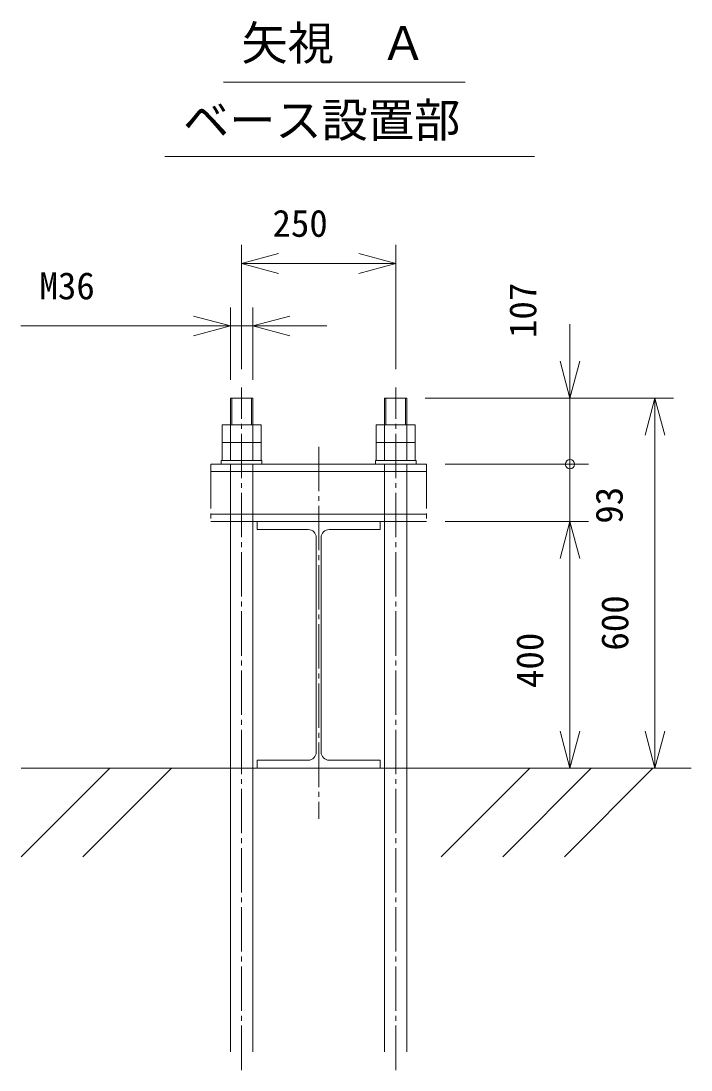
# Model space of a CAD drawing. Units: millimetres, scale not verified, with parts at other scales. Extents: x -13241 to 13140, y -18213 to 19944.
# Drawn here: x -5587 to -152, y -10139 to -1632 of the extents above; entities that cross this region are included whole.
import ezdxf
from ezdxf.enums import TextEntityAlignment as Align

# ---------------------------------------------------------------- set-up
doc = ezdxf.new("R2010")
doc.units = ezdxf.units.MM
doc.header["$LTSCALE"] = 40
doc.linetypes.add('CHAIN2', pattern=[12, 9, -1, 1, -1])
for name, color, linetype, lineweight in [('0-3_05 寸法', 7, 'Continuous', 18), ('0-4_10 当社外形線', 3, 'Continuous', 18), ('0-5_12 当社中心線', 3, 'CHAIN2', 18), ('0-6_20 躯体・土木、外形線', 1, 'Continuous', 18)]:
    doc.layers.add(name, color=color, linetype=linetype, lineweight=lineweight)
doc.styles.add('ＭＳ ゴシック', font='')
doc.styles.get('ＭＳ ゴシック').set_extended_font_data('MS Gothic')

msp = doc.modelspace()

# ---------------------------------------------------------------- linework, layer by layer
at = {"layer": '0-3_05 寸法'}
for p, q in [((-3943.07, -2128.88), (-1982.5, -2128.88)), ((-4421.06, -2731), (-1420.64, -2731)), ((-3796.94, -4454.55), (-3796.94, -3447.98)), ((-2546.94, -4454.55), (-2546.94, -3447.98)), ((-3796.94, -3597.98), (-3496.94, -3597.98)), ((-3496.94, -3597.98), (-2846.94, -3597.98)), ((-2546.94, -3597.98), (-2846.94, -3597.98)), ((-3886.94, -4541.08), (-3886.94, -3955.14)), ((-3706.94, -4541.08), (-3706.94, -3955.14)), ((-4186.94, -4105.14), (-5586.94, -4105.14)), ((-3886.94, -4105.14), (-4186.94, -4105.14)), ((-3706.94, -4105.14), (-3886.94, -4105.14)), ((-3706.94, -4105.14), (-3406.94, -4105.14)), ((-3406.94, -4105.14), (-3106.94, -4105.14)), ((-1133.83, -4391.08), (-1133.83, -4091.08)), ((-1133.83, -4691.08), (-1133.83, -4391.08)), ((-2306.94, -4691.08), (-294.24, -4691.08)), ((-2306.94, -4691.08), (-983.83, -4691.08)), ((-1133.83, -5226.08), (-1133.83, -4691.08)), ((-444.24, -4691.08), (-444.24, -4991.08)), ((-1133.83, -5226.08), (-1133.83, -4926.08)), ((-444.24, -7391.08), (-444.24, -4991.08)), ((-2146.94, -5226.08), (-983.83, -5226.08)), ((-2146.94, -5226.08), (-983.83, -5226.08)), ((-1133.83, -5226.08), (-1133.83, -5526.08)), ((-1133.83, -5691.08), (-1133.83, -5226.08)), ((-2146.94, -5691.08), (-983.83, -5691.08)), ((-2146.94, -5691.08), (-983.83, -5691.08)), ((-1133.83, -5691.08), (-1133.83, -5991.08)), ((-1133.83, -5691.08), (-1133.83, -5991.08)), ((-1133.83, -7391.08), (-1133.83, -5991.08)), ((-1133.83, -5991.08), (-1133.83, -6291.08)), ((-1133.83, -7691.08), (-1133.83, -7391.08)), ((-444.24, -7691.08), (-444.24, -7391.08)), ((-407.42, -7691.08), (-1283.83, -7691.08)), ((-301.59, -7691.08), (-594.24, -7691.08))]:
    msp.add_line(p, q, dxfattribs=at)
for points in [[(-3496.94, -3678.37), (-3796.94, -3597.98), (-3496.94, -3517.6)], [(-2846.94, -3517.6), (-2546.94, -3597.98), (-2846.94, -3678.37)], [(-4186.94, -4024.76), (-3886.94, -4105.14), (-4186.94, -4185.53)], [(-3406.94, -4185.53), (-3706.94, -4105.14), (-3406.94, -4024.76)], [(-1053.44, -4391.08), (-1133.83, -4691.08), (-1214.21, -4391.08)], [(-524.63, -4991.08), (-444.24, -4691.08), (-363.86, -4991.08)], [(-1214.21, -5991.08), (-1133.83, -5691.08), (-1053.44, -5991.08)], [(-1214.21, -5991.08), (-1133.83, -5691.08), (-1053.44, -5991.08)], [(-1053.44, -7391.08), (-1133.83, -7691.08), (-1214.21, -7391.08)], [(-363.86, -7391.08), (-444.24, -7691.08), (-524.63, -7391.08)]]:
    msp.add_lwpolyline(points, dxfattribs=at)
msp.add_circle((-1133.83, -5226.08), 37.5, dxfattribs=at)
msp.add_circle((-1133.83, -5226.08), 37.5, dxfattribs=at)
at = {"layer": '0-4_10 当社外形線'}
for p, q in [((-3886.94, -4691.08), (-3706.94, -4691.08)), ((-3886.94, -5196.08), (-3886.94, -4691.08)), ((-3876.11, -4906.08), (-3876.11, -4691.08)), ((-3717.76, -4906.08), (-3717.76, -4691.08)), ((-3706.94, -5196.08), (-3706.94, -4691.08)), ((-2456.94, -4691.08), (-2636.94, -4691.08)), ((-2636.94, -5196.08), (-2636.94, -4691.08)), ((-2626.11, -4906.08), (-2626.11, -4691.08)), ((-2467.76, -4906.08), (-2467.76, -4691.08)), ((-2456.94, -5196.08), (-2456.94, -4691.08)), ((-4046.94, -5226.08), (-2296.94, -5226.08)), ((-4046.94, -5286.08), (-2296.94, -5286.08)), ((-4046.94, -5631.08), (-2296.94, -5631.08)), ((-4046.94, -5691.08), (-2296.94, -5691.08)), ((-3671.94, -5756.08), (-3671.94, -5691.08)), ((-2671.94, -5691.08), (-2671.94, -5756.08)), ((-3671.94, -5756.08), (-3256.94, -5756.08)), ((-2671.94, -5756.08), (-3086.94, -5756.08)), ((-3191.94, -5821.08), (-3191.94, -7561.08)), ((-3151.94, -5821.08), (-3151.94, -7561.08)), ((-3671.94, -7691.08), (-3671.94, -7626.08)), ((-3671.94, -7626.08), (-3256.94, -7626.08)), ((-2671.94, -7626.08), (-3086.94, -7626.08)), ((-2671.94, -7626.08), (-2671.94, -7691.08)), ((-3671.94, -7691.08), (-2671.94, -7691.08))]:
    msp.add_line(p, q, dxfattribs=at)
for points in [[(-3955.69, -5051.08), (-3955.69, -4906.08), (-3638.19, -4906.08), (-3638.19, -5051.08)], [(-2388.19, -5051.08), (-2388.19, -4906.08), (-2705.69, -4906.08), (-2705.69, -5051.08)], [(-3955.69, -5196.08), (-3955.69, -5051.08), (-3638.19, -5051.08), (-3638.19, -5196.08)], [(-2388.19, -5196.08), (-2388.19, -5051.08), (-2705.69, -5051.08), (-2705.69, -5196.08)], [(-3961.94, -5226.08), (-3961.94, -5196.08), (-3631.94, -5196.08), (-3631.94, -5226.08)], [(-3886.94, -9992.34), (-3886.94, -7691.08), (-3886.94, -5226.08)], [(-3706.94, -9992.34), (-3706.94, -7691.08), (-3706.94, -5226.08)], [(-2381.94, -5226.08), (-2381.94, -5196.08), (-2711.94, -5196.08), (-2711.94, -5226.08)], [(-2636.94, -9992.34), (-2636.94, -7691.08), (-2636.94, -5226.08)], [(-2456.94, -9992.34), (-2456.94, -7691.08), (-2456.94, -5226.08)]]:
    msp.add_lwpolyline(points, dxfattribs=at)
for centre, start, end in [((-3256.94, -5821.08), 0, 90), ((-3086.94, -5821.08), 90, 180), ((-3256.94, -7561.08), 270, 0), ((-3086.94, -7561.08), 180, 270)]:
    msp.add_arc(centre, 65, start, end, dxfattribs=at)
at = {"layer": '0-5_12 当社中心線'}
for p, q in [((-3796.94, -10138.8), (-3796.94, -4604.55)), ((-2546.94, -10138.8), (-2546.94, -4604.55)), ((-3171.94, -5083.97), (-3171.94, -8102.21)), ((-4046.94, -5226.08), (-4046.94, -5691.08)), ((-2296.94, -5226.08), (-2296.94, -5691.08))]:
    msp.add_line(p, q, dxfattribs=at)
at = {"layer": '0-6_20 躯体・土木、外形線'}
for p, q in [((-3671.94, -7691.08), (-5584.29, -7691.08)), ((-4866.23, -7691.08), (-5584.29, -8409.13)), ((-4366.23, -7691.08), (-5084.29, -8409.13)), ((-2671.94, -7691.08), (-151.59, -7691.08)), ((-1460.5, -7691.08), (-2178.56, -8409.13)), ((-960.5, -7691.08), (-1678.56, -8409.13)), ((-460.5, -7691.08), (-1178.56, -8409.13))]:
    msp.add_line(p, q, dxfattribs=at)

# ---------------------------------------------------------------- texts
at = {"layer": '0-3_05 寸法', "style": 'ＭＳ ゴシック'}
for s, height, p in [('矢視\u3000Ａ', 274.9, (-3798.09, -2031)), ('ベース設置部', 274.9, (-4273.09, -2656)), ('250', 219.9, (-3546.94, -3447.98)), ('M36', 219.9, (-5436.94, -3955.14))]:
    msp.add_text(s, height=height, dxfattribs=at).set_placement(p, align=Align.BOTTOM_LEFT)
for s, p in [('107', (-1340.62, -4202.85)), ('93', (-640.19, -5708.58)), ('600', (-594.24, -6737.68)), ('400', (-1283.83, -7041.08))]:
    msp.add_text(s, height=219.9, rotation=90, dxfattribs=at).set_placement(p, align=Align.BOTTOM_LEFT)

doc.saveas('drawing.dxf')
